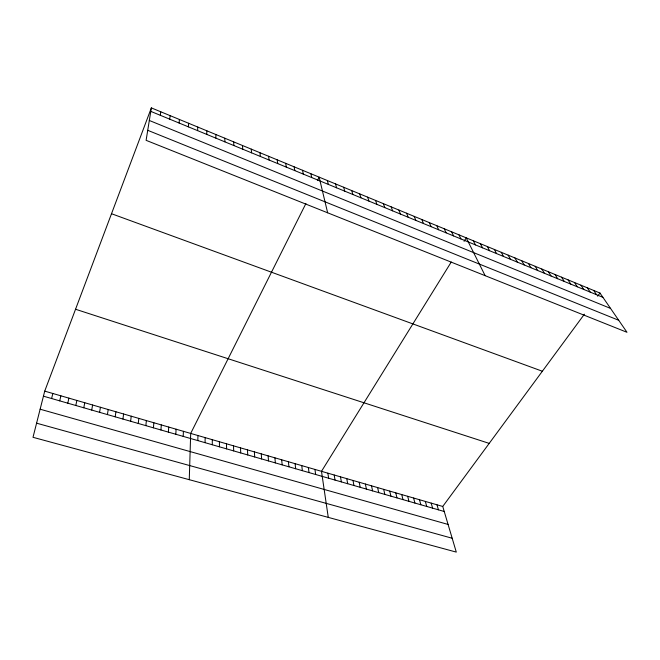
<?xml version="1.0" encoding="UTF-8"?>
<svg xmlns="http://www.w3.org/2000/svg" width="660" height="660" viewBox="0 0 660 660"><rect width="100%" height="100%" fill="white"/><g stroke="black" fill="none" stroke-linecap="round" stroke-linejoin="round"><path stroke-width="0.99" d="M212.289 444.757L212.289 439.684M205.078 442.678L205.136 437.613M206.778 134.417L206.827 130.787M197.827 440.591L197.934 435.526M189.263 479.688L190.69 433.43L305.918 203.503M197.62 130.647L197.752 127.042M183.2 436.384L183.414 431.318M175.824 434.263L176.088 429.198M188.389 126.852L188.612 123.271M168.399 432.127L168.721 427.061M160.933 429.982L161.312 424.916M153.425 427.82L153.854 422.755M179.091 123.024L179.396 119.468M145.876 425.642L146.355 420.585M138.27 423.456L138.814 418.399M169.727 119.18L170.115 115.64M130.63 421.261L131.233 416.196M122.942 419.042L123.601 413.985M160.298 115.294L160.768 111.779M115.203 416.823L115.921 411.766M107.423 414.579L108.199 409.522M151.355 107.893L146.107 140.332L627 332.302L599.965 293.04L151.355 107.893L44.723 391.132L33 437.308L456.291 552.106L442.744 506.459L584.389 314.185M99.594 412.327L100.427 407.269M91.715 410.066L92.614 405.009M83.795 407.781L84.752 402.732M75.817 405.487L76.84 400.438M67.799 403.177L68.888 398.128M59.73 400.859L60.877 395.81M51.612 398.524L52.825 393.475M317.411 180.584L319.135 177.136L327.649 212.8M451.25 262.028L321.486 471.331L328.267 517.382M464.071 241.346L466.24 237.847L485.149 275.674M597.638 296.208L599.965 293.04M36.589 423.184L452.174 538.246M40.128 409.208L448.082 524.444M43.436 396.173L444.238 511.492M44.723 391.132L442.744 506.459M75.545 309.251L489.209 443.388M111.507 213.724L542.363 371.242M147.725 130.309L618.733 320.29M149.317 120.475L610.549 308.41M150.793 111.383L602.918 297.33M593.662 290.441L596.574 294.715M587.317 287.818L590.188 292.091M580.932 285.186L583.77 289.451M574.514 282.538L577.302 286.795M568.054 279.873L570.801 284.122M561.553 277.183L564.267 281.432M555.019 274.486L557.683 278.726M548.435 271.772L551.059 276.004M541.819 269.041L544.401 273.257M535.161 266.293L537.694 270.501M528.462 263.53L530.945 267.729M521.713 260.741L524.164 264.94M514.932 257.945L517.333 262.127M508.109 255.131L510.46 259.298M501.237 252.293L503.539 256.459M494.323 249.439L496.584 253.597M487.369 246.568L489.58 250.717M480.373 243.68L482.526 247.813M473.327 240.776L475.431 244.901M458.947 234.836L460.952 238.945M451.613 231.809L453.56 235.9M444.23 228.764L446.127 232.848M436.796 225.695L438.636 229.762M429.313 222.61L431.104 226.669M421.781 219.499L423.514 223.542M414.2 216.373L415.874 220.407M406.568 213.221L408.185 217.239M398.887 210.053L400.438 214.054M391.149 206.861L392.65 210.853M383.361 203.643L384.805 207.628M375.524 200.409L376.901 204.377M367.637 197.15L368.948 201.102M359.692 193.875L360.938 197.81M351.689 190.575L352.877 194.494M436.978 504.793L438.438 509.825M343.637 187.25L344.759 191.152M431.178 503.11L432.605 508.142M425.345 501.418L426.739 506.459M335.527 183.901L336.584 187.795M419.488 499.727L420.849 504.76M413.605 498.019L414.925 503.06M327.36 180.535L328.35 184.412M407.682 496.303L408.969 501.344M401.734 494.579L402.979 499.62M395.752 492.847L396.965 497.887M389.738 491.106L390.918 496.147M383.699 489.349L384.838 494.398M310.86 173.72L311.71 177.565M377.627 487.591L378.724 492.64M371.522 485.826L372.578 490.875M302.519 170.28L303.303 174.108M365.376 484.044L366.407 489.093M359.205 482.254L360.195 487.311M353.009 480.455L353.95 485.512M294.121 166.815L294.838 170.626M346.772 478.648L347.68 483.706M340.502 476.834L341.368 481.891M285.673 163.325L286.308 167.12M334.199 475.01L335.024 480.067M327.863 473.17L328.647 478.236M277.159 159.811L277.728 163.589M314.944 469.433L315.645 474.49M268.587 156.271L269.082 160.033M308.368 467.528L309.02 472.585M301.752 465.605L302.363 470.671M295.094 463.683L295.663 468.74M259.949 152.707L260.37 156.453M288.403 461.744L288.932 466.81M281.68 459.789L282.158 464.855M251.254 149.119L251.6 152.848M274.915 457.834L275.352 462.899M268.117 455.862L268.504 460.928M242.492 145.505L242.764 149.209M261.269 453.882L261.616 458.947M254.397 451.885L254.686 456.951M233.673 141.867L233.863 145.555M247.475 449.881L247.723 454.946M240.52 447.868L240.718 452.933M224.788 138.204L224.903 141.867M233.524 445.838L233.673 450.904M226.487 443.8L226.586 448.866M219.409 441.746L219.458 446.82M215.845 134.508L215.878 138.155"/></g></svg>
